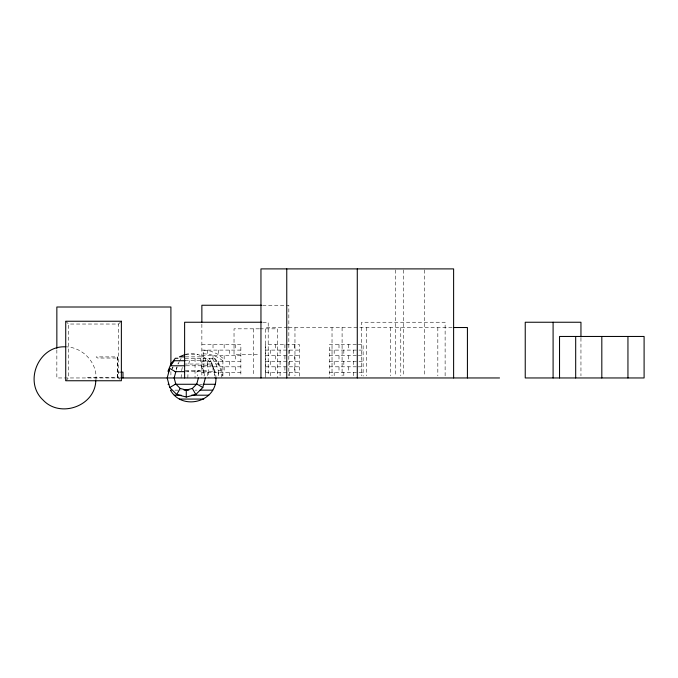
<?xml version="1.0" encoding="UTF-8"?>
<svg xmlns="http://www.w3.org/2000/svg" width="678" height="678" viewBox="0 0 678 678"><rect width="100%" height="100%" fill="white"/><g stroke="black" fill="none" stroke-linecap="round" stroke-linejoin="round"><path stroke-width="0.51" stroke-dasharray="3.39 2.54" d="M117.65 377.96L117.472 356.916L96.157 356.899L97.64 358.035L117.667 358.043M117.472 356.916L117.413 377.722L87.53 377.714L89.386 377.96M187.831 377.96L188.077 370.756M181.119 377.96L181.458 372.815M95.92 379.977C97.708 362.671 82.309 346.636 65.046 346.822M188.798 364.035L189.95 358.264M181.594 370.756L182.382 366.917M177.144 366.917L176.017 370.756A27.857 19.696 -90 0 1 176.992 366.815M171.966 368.637L172.559 366.976M172.432 368.832L173.119 366.917M179.331 361.56L177.983 364.035A27.857 19.696 -90 0 1 178.763 362.272M179.772 360.738L181.119 358.264M65.732 321.245L68.546 324.033L118.557 324.033L121.37 321.245M65.732 380.748L68.546 377.96L68.546 324.033M185.247 354.425C200.086 350.153 216.214 362.527 215.935 377.96M262.64 305.253L288.836 305.253L288.836 375.858M262.903 322.245L268.2 322.245L268.2 375.858M287.591 327.525L265.378 327.525L265.378 375.858M288.625 327.525L452.624 327.525M259.293 328.822L234.029 328.822L234.029 354.696L259.293 354.696M259.937 328.822L277.607 328.822L277.607 377.96M201.866 344.534L240.868 344.534L240.868 376.104M356.374 344.534L329.347 344.534L329.347 377.96M358.306 344.534L363.128 344.534L363.128 376.104M201.866 350.102L240.868 350.102M265.606 350.102L299.388 350.102M329.347 350.102L363.128 350.102M185.467 354.425L197.866 354.425M201.866 355.679L240.868 355.679M265.606 355.679L299.388 355.679M329.347 355.679L356.374 355.679M358.306 355.679L363.128 355.679M185.467 356.857L203.747 356.857M185.196 358.264L214.748 358.264L219.172 364.035L221.96 370.756L222.638 375.9M185.018 360.73L208.79 360.73M201.866 361.247L240.868 361.247M265.606 361.247L299.388 361.247M329.347 361.247L363.128 361.247M183.95 364.035L212.104 364.035L214.078 370.756L214.748 377.96M212.104 358.264L215.943 364.035L219.172 364.035M186.094 365.781L212.663 365.781M201.866 366.815L240.868 366.815M265.606 366.815L299.388 366.815M329.347 366.815L356.374 366.815M358.306 366.815L363.128 366.815M185.297 370.756L208.502 370.756L208.977 377.96M215.943 364.035L218.35 370.756L221.96 370.756M185.467 371.654L215.104 371.654M121.125 372.129L117.413 372.129L117.413 377.96M201.866 372.392L240.868 372.392M265.606 372.392L299.388 372.392M329.347 372.392L363.128 372.392M121.125 377.96L56.85 377.96L56.85 349.373M199.544 384.273L202.383 384.273M174.958 390.147L181.009 390.147M195.196 390.147L197.018 390.147M119.964 379.358L118.557 377.96L118.557 324.033M214.078 358.264L218.35 364.035L221.036 370.756L221.96 377.96M212.104 364.035L208.977 358.264A27.857 19.696 -90 0 1 214.689 375.892M204.9 358.264L207.112 364.035L208.502 370.756M204.841 376.053L202.798 368.417L196.764 371.9L197.849 375.943M200.146 358.264L202.01 370.756M218.35 370.756L218.943 375.9M580.953 338.008L580.953 375.858M445.124 375.858L445.124 322.245L361.544 322.245L361.544 375.858M437.827 327.525L437.827 375.858M424.547 269.954L424.547 375.841M403.266 269.954L403.266 375.841M400.774 327.525L400.774 375.858M395.477 269.954L395.477 375.841M390.706 327.525L390.706 375.858M366.4 327.525L366.4 375.858M353.475 350.102L353.475 355.679M353.475 361.247L353.475 366.815M353.475 372.392L353.475 376.104M348.653 344.534L348.653 350.102M348.653 355.679L348.653 361.247M348.653 366.815L348.653 372.392M343.822 350.102L343.822 355.679M343.822 361.247L343.822 366.815M343.822 372.392L343.822 376.104M342.093 327.525L342.093 375.858M339 344.534L339 350.102M339 355.679L339 361.247M339 366.815L339 372.392M334.178 350.102L334.178 355.679M334.178 361.247L334.178 366.815M334.178 372.392L334.178 376.104M332.025 327.525L332.025 375.858M299.388 376.104L299.388 344.534L265.606 344.534L265.606 377.96M294.964 327.525L294.964 375.858M294.557 344.534L294.557 350.102M294.557 355.679L294.557 361.247M294.557 366.815L294.557 372.392M289.735 350.102L289.735 355.679M289.735 361.247L289.735 366.815M289.735 372.392L289.735 376.104M284.913 344.534L284.913 350.102M284.913 355.679L284.913 361.247M284.913 366.815L284.913 372.392M280.082 350.102L280.082 355.679M280.082 361.247L280.082 366.815M280.082 372.392L280.082 376.104M275.26 344.534L275.26 350.102M275.26 355.679L275.26 361.247M275.26 366.815L275.26 372.392M270.429 350.102L270.429 355.679M270.429 361.247L270.429 366.815M270.429 372.392L270.429 376.104M253.708 328.822L253.708 375.875M235.3 344.534L235.3 350.102M235.3 355.679L235.3 361.247M235.3 366.815L235.3 372.392M229.723 350.102L229.723 355.679M229.723 361.247L229.723 366.815M229.723 372.392L229.723 376.104M224.155 344.534L224.155 350.102M224.155 355.679L224.155 361.247M224.155 366.815L224.155 372.392M222.909 375.926L222.909 358.264L217.138 353.831L210.417 351.051L203.205 350.102L203.205 375.9M218.579 350.102L218.579 355.679M218.579 361.247L218.579 366.815M218.579 372.392L218.579 376.104M213.011 344.534L213.011 350.102M213.011 355.679L213.011 361.247M213.011 366.815L213.011 372.392M207.434 350.102L207.434 355.679M207.434 361.247L207.434 366.815M207.434 372.392L207.434 376.104M201.866 324.22L201.866 377.96M195.044 358.264L195.044 377.96M170.907 371.612L170.907 375.841M203.205 353.831A27.857 24.128 0 0 1 222.909 360.899"/><path stroke-width="1.02" d="M95.793 380.985C94.81 406.232 60.045 418.462 43.019 399.986C23.459 381.909 38.426 345.772 65.046 346.822M171.17 390.147L170.449 390.147C181.924 411.029 216.706 402.181 215.935 377.96M198.391 377.96L196.764 384.019L192.332 388.46L186.272 390.079L180.212 388.46L175.772 384.019L174.153 377.96L175.772 371.9L169.746 368.417L167.186 377.96L169.746 387.502L176.729 394.494L186.272 397.045L195.815 394.494L202.798 387.502L205.358 377.96M176.729 394.494L180.212 388.46M169.746 387.502L175.772 384.019M184.518 354.73L179.373 356.857L184.628 356.857M261.589 305.253L201.866 305.253L201.866 322.109M261.852 322.245L184.619 322.245L184.619 377.96M453.667 327.525L467.422 327.525L467.422 377.96M177.983 358.264L175.348 358.264L170.915 364.035L168.136 370.756L169.051 370.756M185.018 360.73L174.322 360.73L170.449 365.781L185.077 365.781M168.017 371.654L168.822 371.654M174.916 371.654L184.518 371.654M121.125 372.129L122.981 372.129L122.981 377.96M121.125 377.96L174.153 377.96M174.322 377.96L499.533 377.96M168.017 384.273L168.822 384.273M174.916 384.273L196.637 384.273M203.332 384.273L215.104 384.273M184.06 390.147L188.823 390.147M200.078 390.147L212.663 390.147M174.322 395.198L181.153 395.198M191.56 395.198L208.79 395.198M179.373 399.071L203.747 399.071M196.764 384.019L202.798 387.502M192.332 388.46L195.815 394.494M627.947 336.458L627.947 377.96M601.818 336.458L601.818 377.96M580.953 336.958L580.953 322.245L525.238 322.245L525.238 377.96L644.1 377.96L644.1 336.458L559.536 336.458L559.536 377.96M575.69 336.458L575.69 377.96M553.095 322.245L553.095 377.96M453.616 377.96L453.616 268.895L260.954 268.895L260.954 377.96M357.281 268.895L357.281 377.96M286.76 268.895L286.76 377.96M186.272 390.079L186.272 397.045M170.907 365.256L170.907 307.007L56.85 307.007L56.85 348.314M121.37 321.245L65.732 321.245L65.732 380.748L121.37 380.748L121.37 321.245"/></g></svg>
